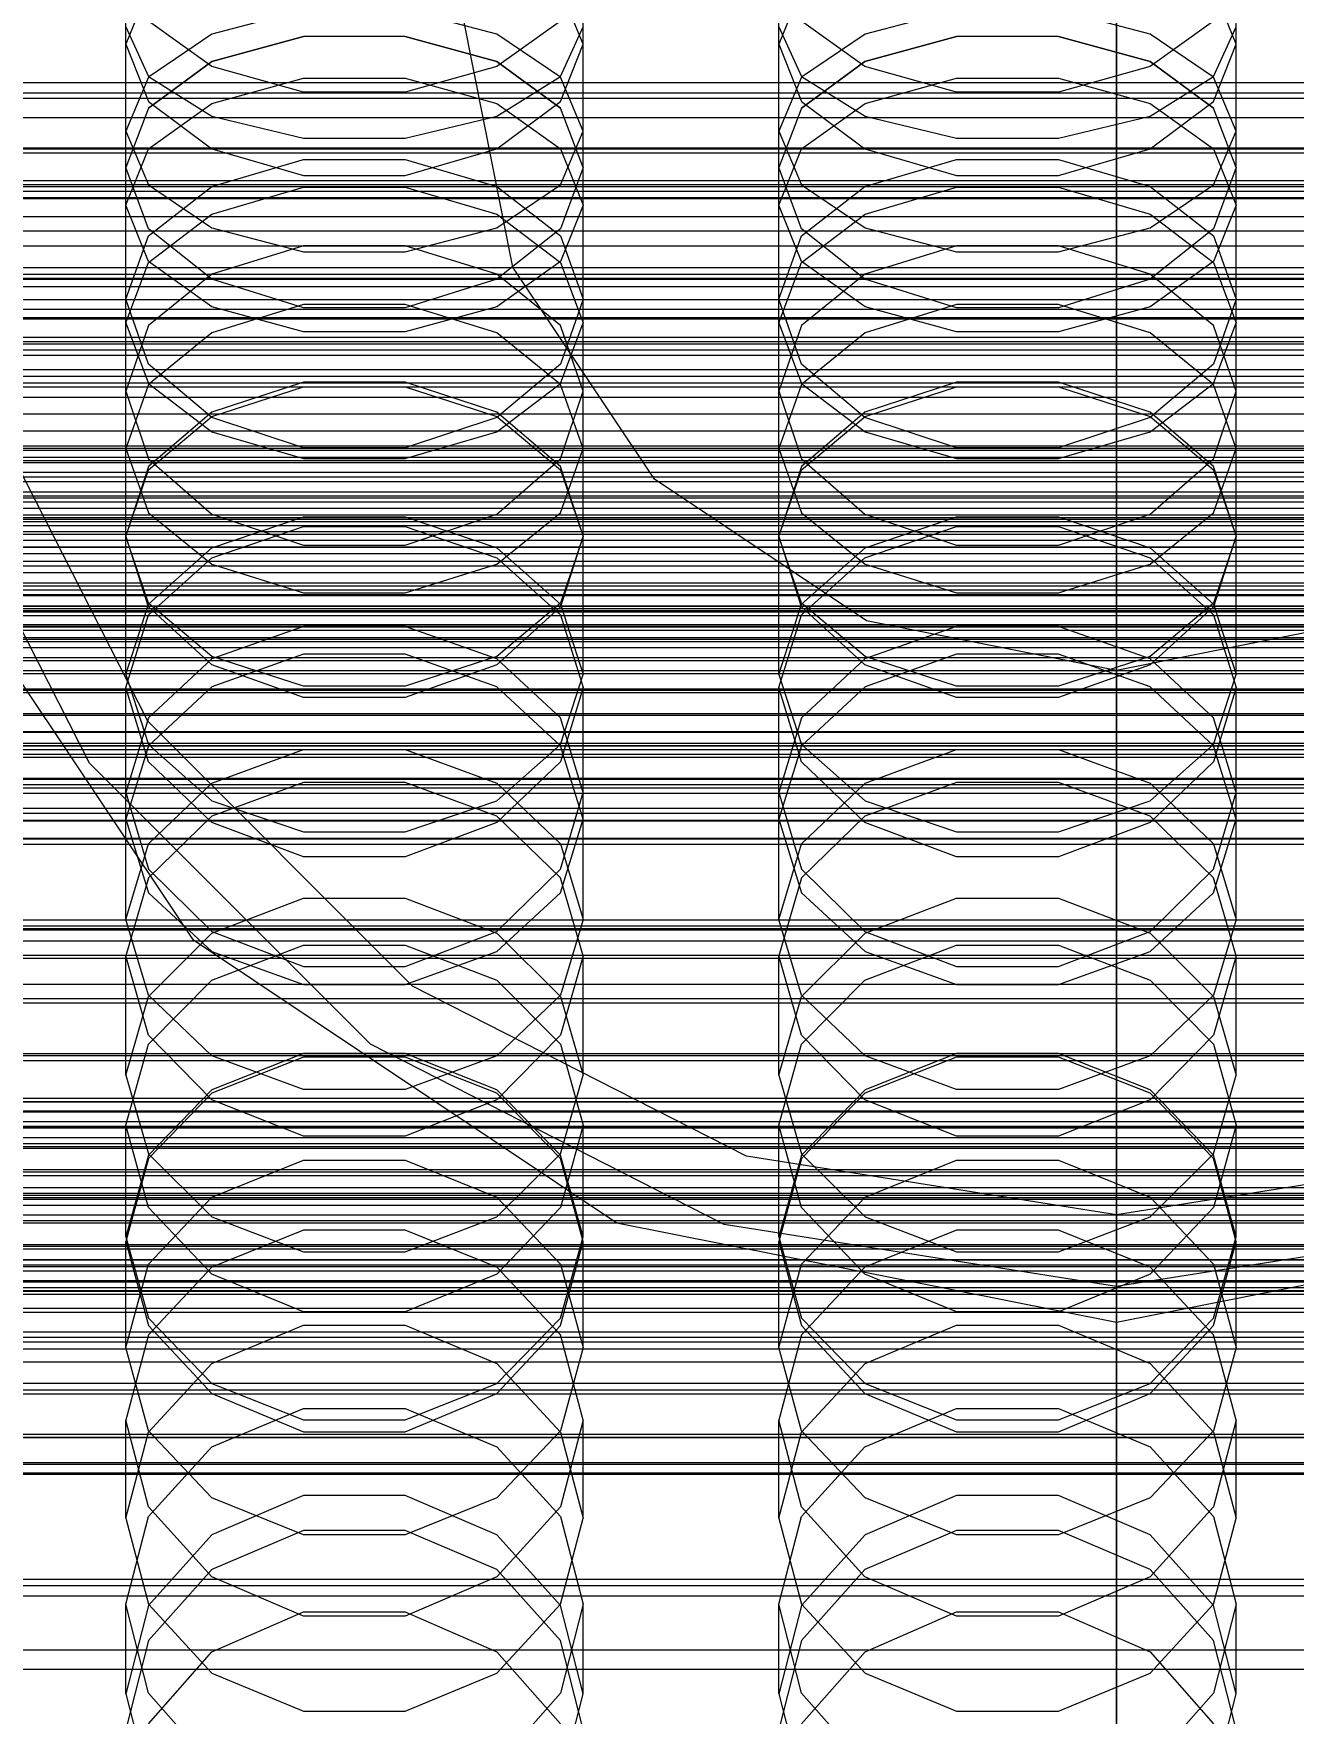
# Model space of a CAD drawing. Header units: millimetres. Extents: x -2500 to 58855, y -53268 to 6837.
# Drawn here: x -99.5 to 16.3, y -34105.8 to -33951.5 of the extents above; entities that cross this region are included whole.
import ezdxf

# ---------------------------------------------------------------- set-up
doc = ezdxf.new("R2010")
doc.units = ezdxf.units.MM
for name, color, linetype, lineweight in [('COTAS_O', 1, 'Continuous', 0), ('frontal_briquetadora', 7, 'Continuous', 0), ('frontal_C01', 7, 'Continuous', 0), ('frontal_C02', 7, 'Continuous', 0), ('frontal_C03', 7, 'Continuous', 0), ('frontal_mezcladora', 7, 'Continuous', 0), ('frontal_secador', 7, 'Continuous', 0)]:
    doc.layers.add(name, color=color, linetype=linetype, lineweight=lineweight)
doc.dimstyles.new('R19_100', dxfattribs={"dimtxt": 250, "dimasz": 150, "dimexe": 150, "dimexo": 80, "dimgap": 100, "dimtad": 1, "dimtih": 1, "dimtoh": 1, "dimdsep": 46, "dimcen": 0.09, "dimadec": 0, "dimazin": 0, "dimtfac": 1, "dimtdec": 4, "dimtofl": 0, "dimtmove": 0, "dimatfit": 3, "dimfxl": 1, "dimtolj": 1, "dimtzin": 0, "dimarcsym": 0})

# ---------------------------------------------------------------- blocks, each defined once
blk = doc.blocks.new('*D39')
at = {"layer": 'COTAS_O', "color": 0, "lineweight": -2, "transparency": 16777216}
for p, q in [((-1725, -34320), (-1725, -33550)), ((1725, -34320), (1725, -33550)), ((-1575, -33700), (1575, -33700))]:
    blk.add_line(p, q, dxfattribs=at)
at = {"layer": 'COTAS_O', "color": 0, "transparency": 16777216}
for points in [[(-1575, -33675), (-1575, -33725), (-1725, -33700)], [(1575, -33675), (1575, -33725), (1725, -33700)]]:
    blk.add_solid(points, dxfattribs=at)
at = {"layer": 'Defpoints', "color": 0, "transparency": 16777216}
for p in [(1725, -33700), (-1725, -34400), (1725, -34400)]:
    blk.add_point(p, dxfattribs=at)
blk = doc.blocks.new('*D42')
at = {"layer": 'COTAS_O', "color": 0, "lineweight": -2, "transparency": 16777216}
for p, q in [((-570, -33700), (200, -33700)), ((50, -34750), (50, -33850)), ((-570, -34900), (200, -34900))]:
    blk.add_line(p, q, dxfattribs=at)
at = {"layer": 'COTAS_O', "color": 0, "transparency": 16777216}
for points in [[(25, -33850), (75, -33850), (50, -33700)], [(25, -34750), (75, -34750), (50, -34900)]]:
    blk.add_solid(points, dxfattribs=at)
at = {"layer": 'Defpoints', "color": 0, "transparency": 16777216}
for p in [(-650, -33700), (50, -33700), (-650, -34900)]:
    blk.add_point(p, dxfattribs=at)
blk = doc.blocks.new('*D43')
at = {"layer": 'COTAS_O', "color": 0, "lineweight": -2, "transparency": 16777216}
for p, q in [((-650, -34820), (-650, -34050)), ((650, -34820), (650, -34050)), ((-500, -34200), (500, -34200))]:
    blk.add_line(p, q, dxfattribs=at)
at = {"layer": 'COTAS_O', "color": 0, "transparency": 16777216}
for points in [[(-500, -34175), (-500, -34225), (-650, -34200)], [(500, -34175), (500, -34225), (650, -34200)]]:
    blk.add_solid(points, dxfattribs=at)
at = {"layer": 'Defpoints', "color": 0, "transparency": 16777216}
for p in [(650, -34200), (-650, -34900), (650, -34900)]:
    blk.add_point(p, dxfattribs=at)

msp = doc.modelspace()

# ---------------------------------------------------------------- linework, layer by layer
at = {"layer": 'frontal_briquetadora'}
for p, q in [((-91, -33960.462), (-91, -33945.334)), ((-49, -33960.462), (-49, -33945.334)), ((-31, -33960.462), (-31, -33945.334)), ((11, -33960.462), (11, -33945.334)), ((-88.92, -33947.366), (-91, -33952.465)), ((-49, -33952.465), (-51.08, -33947.366)), ((-28.92, -33947.366), (-31, -33952.465)), ((11, -33952.465), (8.92, -33947.366)), ((-83.094, -33954.52), (-88.92, -33950.361)), ((-74.673, -33949.368), (-83.093, -33951.565)), ((-56.907, -33951.565), (-65.327, -33949.368)), ((-51.08, -33950.361), (-56.906, -33954.52)), ((-23.094, -33954.52), (-28.92, -33950.361)), ((-14.673, -33949.368), (-23.093, -33951.565)), ((3.093, -33951.565), (-5.327, -33949.368)), ((8.92, -33950.361), (3.094, -33954.52)), ((-91, -33950.89), (-88.92, -33955.446)), ((-83.093, -33951.565), (-88.92, -33955.525)), ((-74.674, -33951.768), (-83.094, -33954.085)), ((-83.094, -33954.085), (-74.674, -33951.768)), ((-65.326, -33951.768), (-74.674, -33951.768)), ((-56.906, -33954.085), (-65.326, -33951.768)), ((-65.326, -33951.768), (-56.906, -33954.085)), ((-51.08, -33955.525), (-56.907, -33951.565)), ((-51.08, -33955.446), (-49, -33950.89)), ((-31, -33950.89), (-28.92, -33955.446)), ((-23.093, -33951.565), (-28.92, -33955.525)), ((-14.674, -33951.768), (-23.094, -33954.085)), ((-23.094, -33954.085), (-14.674, -33951.768)), ((-5.326, -33951.768), (-14.674, -33951.768)), ((3.094, -33954.085), (-5.326, -33951.768)), ((-5.326, -33951.768), (3.094, -33954.085)), ((8.92, -33955.525), (3.093, -33951.565)), ((8.92, -33955.446), (11, -33950.89)), ((-91, -33967.266), (-91, -33952.465)), ((-91, -33952.465), (-88.92, -33957.738)), ((-51.08, -33957.738), (-49, -33952.465)), ((-49, -33967.266), (-49, -33952.465)), ((-31, -33967.266), (-31, -33952.465)), ((-31, -33952.465), (-28.92, -33957.738)), ((8.92, -33957.738), (11, -33952.465)), ((11, -33967.266), (11, -33952.465)), ((-83.094, -33954.085), (-88.92, -33958.344)), ((-88.92, -33958.344), (-83.094, -33954.085)), ((-74.674, -33956.878), (-83.094, -33954.52)), ((-56.906, -33954.52), (-65.326, -33956.878)), ((-51.08, -33958.344), (-56.906, -33954.085)), ((-56.906, -33954.085), (-51.08, -33958.344)), ((-23.094, -33954.085), (-28.92, -33958.344)), ((-28.92, -33958.344), (-23.094, -33954.085)), ((-14.674, -33956.878), (-23.094, -33954.52)), ((3.094, -33954.52), (-5.326, -33956.878)), ((8.92, -33958.344), (3.094, -33954.085)), ((3.094, -33954.085), (8.92, -33958.344)), ((-88.92, -33955.525), (-91, -33960.462)), ((-88.92, -33955.446), (-83.093, -33959.099)), ((-83.093, -33957.922), (-74.673, -33955.615)), ((-65.326, -33956.878), (-74.674, -33956.878)), ((-74.673, -33955.615), (-65.327, -33955.615)), ((-65.327, -33955.615), (-56.907, -33957.922)), ((-56.907, -33959.099), (-51.08, -33955.446)), ((-49, -33960.462), (-51.08, -33955.525)), ((-28.92, -33955.525), (-31, -33960.462)), ((-28.92, -33955.446), (-23.093, -33959.099)), ((-23.093, -33957.922), (-14.673, -33955.615)), ((-5.326, -33956.878), (-14.674, -33956.878)), ((-14.673, -33955.615), (-5.327, -33955.615)), ((-5.327, -33955.615), (3.093, -33957.922)), ((3.093, -33959.099), (8.92, -33955.446)), ((11, -33960.462), (8.92, -33955.525)), ((-88.92, -33958.344), (-91, -33963.807)), ((-88.92, -33957.738), (-83.094, -33962.092)), ((-88.92, -33962.081), (-83.093, -33957.922)), ((-56.907, -33957.922), (-51.08, -33962.081)), ((-56.906, -33962.092), (-51.08, -33957.738)), ((-49, -33963.807), (-51.08, -33958.344)), ((-28.92, -33958.344), (-31, -33963.807)), ((-28.92, -33957.738), (-23.094, -33962.092)), ((-28.92, -33962.081), (-23.093, -33957.922)), ((3.093, -33957.922), (8.92, -33962.081)), ((3.094, -33962.092), (8.92, -33957.738)), ((11, -33963.807), (8.92, -33958.344)), ((-83.093, -33959.099), (-74.673, -33961.127)), ((-65.327, -33961.127), (-56.907, -33959.099)), ((-23.093, -33959.099), (-14.673, -33961.127)), ((-5.327, -33961.127), (3.093, -33959.099)), ((-91, -33960.462), (-88.92, -33965.4)), ((-74.673, -33961.127), (-65.327, -33961.127)), ((-51.08, -33965.4), (-49, -33960.462)), ((-31, -33960.462), (-28.92, -33965.4)), ((-14.673, -33961.127), (-5.327, -33961.127)), ((8.92, -33965.4), (11, -33960.462)), ((-91, -33967.266), (-88.92, -33962.081)), ((-83.094, -33962.092), (-74.674, -33964.556)), ((-83.094, -33965.539), (-74.674, -33963.061)), ((-74.674, -33963.061), (-65.326, -33963.061)), ((-65.326, -33964.556), (-56.906, -33962.092)), ((-65.326, -33963.061), (-56.906, -33965.539)), ((-51.08, -33962.081), (-49, -33967.266)), ((-31, -33967.266), (-28.92, -33962.081)), ((-23.094, -33962.092), (-14.674, -33964.556)), ((-23.094, -33965.539), (-14.674, -33963.061)), ((-14.674, -33963.061), (-5.326, -33963.061)), ((-5.326, -33964.556), (3.094, -33962.092)), ((-5.326, -33963.061), (3.094, -33965.539)), ((8.92, -33962.081), (11, -33967.266)), ((-88.92, -33969.438), (-91, -33963.807)), ((-91, -33978.088), (-91, -33963.807)), ((-74.674, -33964.556), (-65.326, -33964.556)), ((-49, -33963.807), (-51.08, -33969.438)), ((-49, -33978.088), (-49, -33963.807)), ((-28.92, -33969.438), (-31, -33963.807)), ((-31, -33978.088), (-31, -33963.807)), ((-14.674, -33964.556), (-5.326, -33964.556)), ((11, -33963.807), (8.92, -33969.438)), ((11, -33978.088), (11, -33963.807)), ((-88.92, -33965.4), (-83.093, -33969.359)), ((-88.92, -33970.084), (-83.094, -33965.539)), ((-83.093, -33968.093), (-74.673, -33965.624)), ((-74.673, -33965.624), (-65.327, -33965.624)), ((-65.327, -33965.624), (-56.907, -33968.093)), ((-56.907, -33969.359), (-51.08, -33965.4)), ((-56.906, -33965.539), (-51.08, -33970.084)), ((-28.92, -33965.4), (-23.093, -33969.359)), ((-28.92, -33970.084), (-23.094, -33965.539)), ((-23.093, -33968.093), (-14.673, -33965.624)), ((-14.673, -33965.624), (-5.327, -33965.624)), ((-5.327, -33965.624), (3.093, -33968.093)), ((3.093, -33969.359), (8.92, -33965.4)), ((3.094, -33965.539), (8.92, -33970.084)), ((-88.92, -33972.452), (-91, -33967.266)), ((-49, -33967.266), (-51.08, -33972.452)), ((-28.92, -33972.452), (-31, -33967.266)), ((11, -33967.266), (8.92, -33972.452)), ((-88.92, -33972.541), (-83.093, -33968.093)), ((-56.907, -33968.093), (-51.08, -33972.541)), ((-28.92, -33972.541), (-23.093, -33968.093)), ((3.093, -33968.093), (8.92, -33972.541)), ((-91, -33975.899), (-88.92, -33970.084)), ((-83.094, -33974.075), (-88.92, -33969.438)), ((-83.093, -33969.359), (-74.673, -33971.557)), ((-65.327, -33971.557), (-56.907, -33969.359)), ((-51.08, -33969.438), (-56.906, -33974.075)), ((-51.08, -33970.084), (-49, -33975.899)), ((-31, -33975.899), (-28.92, -33970.084)), ((-23.094, -33974.075), (-28.92, -33969.438)), ((-23.093, -33969.359), (-14.673, -33971.557)), ((-5.327, -33971.557), (3.093, -33969.359)), ((8.92, -33969.438), (3.094, -33974.075)), ((8.92, -33970.084), (11, -33975.899)), ((-74.674, -33971.009), (-83.094, -33973.591)), ((-65.326, -33971.009), (-74.674, -33971.009)), ((-74.673, -33971.557), (-65.327, -33971.557)), ((-56.906, -33973.591), (-65.326, -33971.009)), ((-14.674, -33971.009), (-23.094, -33973.591)), ((-5.326, -33971.009), (-14.674, -33971.009)), ((-14.673, -33971.557), (-5.327, -33971.557)), ((3.094, -33973.591), (-5.326, -33971.009)), ((-91, -33978.088), (-88.92, -33972.541)), ((-83.093, -33976.61), (-88.92, -33972.452)), ((-83.094, -33973.591), (-88.92, -33978.321)), ((-51.08, -33972.452), (-56.907, -33976.61)), ((-51.08, -33978.321), (-56.906, -33973.591)), ((-51.08, -33972.541), (-49, -33978.088)), ((-31, -33978.088), (-28.92, -33972.541)), ((-23.093, -33976.61), (-28.92, -33972.452)), ((-23.094, -33973.591), (-28.92, -33978.321)), ((8.92, -33972.452), (3.093, -33976.61)), ((8.92, -33978.321), (3.094, -33973.591)), ((8.92, -33972.541), (11, -33978.088)), ((-74.674, -33976.695), (-83.094, -33974.075)), ((-56.906, -33974.075), (-65.326, -33976.695)), ((-14.674, -33976.695), (-23.094, -33974.075)), ((3.094, -33974.075), (-5.326, -33976.695)), ((-88.92, -33981.875), (-91, -33975.899)), ((-91, -33989.624), (-91, -33975.899)), ((-74.673, -33976.379), (-83.093, -33979.002)), ((-74.673, -33978.918), (-83.093, -33976.61)), ((-65.326, -33976.695), (-74.674, -33976.695)), ((-65.327, -33976.379), (-74.673, -33976.379)), ((-56.907, -33979.002), (-65.327, -33976.379)), ((-56.907, -33976.61), (-65.327, -33978.918)), ((-49, -33975.899), (-51.08, -33981.875)), ((-49, -33989.624), (-49, -33975.899)), ((-28.92, -33981.875), (-31, -33975.899)), ((-31, -33989.624), (-31, -33975.899)), ((-14.673, -33976.379), (-23.093, -33979.002)), ((-14.673, -33978.918), (-23.093, -33976.61)), ((-5.326, -33976.695), (-14.674, -33976.695)), ((-5.327, -33976.379), (-14.673, -33976.379)), ((3.093, -33979.002), (-5.327, -33976.379)), ((3.093, -33976.61), (-5.327, -33978.918)), ((11, -33975.899), (8.92, -33981.875)), ((11, -33989.624), (11, -33975.899)), ((-91, -33978.088), (-88.92, -33983.634)), ((-88.92, -33978.321), (-91, -33984.362)), ((-51.08, -33983.634), (-49, -33978.088)), ((-49, -33984.362), (-51.08, -33978.321)), ((-31, -33978.088), (-28.92, -33983.634)), ((-28.92, -33978.321), (-31, -33984.362)), ((8.92, -33983.634), (11, -33978.088)), ((11, -33984.362), (8.92, -33978.321)), ((-83.093, -33979.002), (-88.92, -33983.729)), ((-65.327, -33978.918), (-74.673, -33978.918)), ((-51.08, -33983.729), (-56.907, -33979.002)), ((-23.093, -33979.002), (-28.92, -33983.729)), ((-5.327, -33978.918), (-14.673, -33978.918)), ((8.92, -33983.729), (3.093, -33979.002)), ((-83.094, -33986.783), (-88.92, -33981.875)), ((-51.08, -33981.875), (-56.906, -33986.783)), ((-23.094, -33986.783), (-28.92, -33981.875)), ((8.92, -33981.875), (3.094, -33986.783)), ((-88.92, -33983.729), (-91, -33989.624)), ((-91, -33997.699), (-91, -33984.362)), ((-91, -33984.362), (-88.92, -33990.56)), ((-88.92, -33983.634), (-83.093, -33988.082)), ((-74.674, -33983.539), (-83.094, -33986.271)), ((-83.093, -33986.673), (-74.673, -33983.95)), ((-65.326, -33983.539), (-74.674, -33983.539)), ((-74.673, -33983.95), (-65.327, -33983.95)), ((-65.327, -33983.95), (-56.907, -33986.673)), ((-56.906, -33986.271), (-65.326, -33983.539)), ((-56.907, -33988.082), (-51.08, -33983.634)), ((-49, -33989.624), (-51.08, -33983.729)), ((-51.08, -33990.56), (-49, -33984.362)), ((-49, -33997.699), (-49, -33984.362)), ((-28.92, -33983.729), (-31, -33989.624)), ((-31, -33997.699), (-31, -33984.362)), ((-31, -33984.362), (-28.92, -33990.56)), ((-28.92, -33983.634), (-23.093, -33988.082)), ((-14.674, -33983.539), (-23.094, -33986.271)), ((-23.093, -33986.673), (-14.673, -33983.95)), ((-5.326, -33983.539), (-14.674, -33983.539)), ((-14.673, -33983.95), (-5.327, -33983.95)), ((-5.327, -33983.95), (3.093, -33986.673)), ((3.094, -33986.271), (-5.326, -33983.539)), ((3.093, -33988.082), (8.92, -33983.634)), ((11, -33989.624), (8.92, -33983.729)), ((8.92, -33990.56), (11, -33984.362)), ((11, -33997.699), (11, -33984.362)), ((-83.094, -33986.271), (-88.92, -33991.269)), ((-51.08, -33991.269), (-56.906, -33986.271)), ((-23.094, -33986.271), (-28.92, -33991.269)), ((8.92, -33991.269), (3.094, -33986.271)), ((-88.92, -33991.58), (-83.093, -33986.673)), ((-74.674, -33989.552), (-83.094, -33986.783)), ((-56.906, -33986.783), (-65.326, -33989.552)), ((-56.907, -33986.673), (-51.08, -33991.58)), ((-28.92, -33991.58), (-23.093, -33986.673)), ((-14.674, -33989.552), (-23.094, -33986.783)), ((3.094, -33986.783), (-5.326, -33989.552)), ((3.093, -33986.673), (8.92, -33991.58)), ((-83.093, -33988.082), (-74.673, -33990.551)), ((-65.327, -33990.551), (-56.907, -33988.082)), ((-23.093, -33988.082), (-14.673, -33990.551)), ((-5.327, -33990.551), (3.093, -33988.082)), ((-91, -33989.624), (-88.92, -33995.519)), ((-88.92, -33990.56), (-83.094, -33995.642)), ((-65.326, -33989.552), (-74.674, -33989.552)), ((-74.673, -33990.551), (-65.327, -33990.551)), ((-56.906, -33995.642), (-51.08, -33990.56)), ((-51.08, -33995.519), (-49, -33989.624)), ((-31, -33989.624), (-28.92, -33995.519)), ((-28.92, -33990.56), (-23.094, -33995.642)), ((-5.326, -33989.552), (-14.674, -33989.552)), ((-14.673, -33990.551), (-5.327, -33990.551)), ((3.094, -33995.642), (8.92, -33990.56)), ((8.92, -33995.519), (11, -33989.624)), ((-88.92, -33991.269), (-91, -33997.637)), ((-91, -33997.699), (-88.92, -33991.58)), ((-49, -33997.637), (-51.08, -33991.269)), ((-51.08, -33991.58), (-49, -33997.699)), ((-28.92, -33991.269), (-31, -33997.637)), ((-31, -33997.699), (-28.92, -33991.58)), ((11, -33997.637), (8.92, -33991.269)), ((8.92, -33991.58), (11, -33997.699)), ((-88.92, -33995.519), (-83.093, -34000.246)), ((-56.907, -34000.246), (-51.08, -33995.519)), ((-28.92, -33995.519), (-23.093, -34000.246)), ((3.093, -34000.246), (8.92, -33995.519)), ((-83.094, -33995.642), (-74.674, -33998.507)), ((-83.094, -33999.647), (-74.674, -33996.77)), ((-83.093, -33998.756), (-74.673, -33995.888)), ((-74.674, -33996.77), (-65.326, -33996.77)), ((-74.673, -33995.888), (-65.327, -33995.888)), ((-65.327, -33995.888), (-56.907, -33998.756)), ((-65.326, -33998.507), (-56.906, -33995.642)), ((-65.326, -33996.77), (-56.906, -33999.647)), ((-23.094, -33995.642), (-14.674, -33998.507)), ((-23.094, -33999.647), (-14.674, -33996.77)), ((-23.093, -33998.756), (-14.673, -33995.888)), ((-14.674, -33996.77), (-5.326, -33996.77)), ((-14.673, -33995.888), (-5.327, -33995.888)), ((-5.327, -33995.888), (3.093, -33998.756)), ((-5.326, -33998.507), (3.094, -33995.642)), ((-5.326, -33996.77), (3.094, -33999.647)), ((-88.92, -34004.156), (-91, -33997.637)), ((-91, -34010.365), (-91, -33997.637)), ((-88.92, -34003.818), (-91, -33997.699)), ((-74.674, -33998.507), (-65.326, -33998.507)), ((-49, -33997.637), (-51.08, -34004.156)), ((-49, -33997.699), (-51.08, -34003.818)), ((-49, -34010.365), (-49, -33997.637)), ((-28.92, -34004.156), (-31, -33997.637)), ((-31, -34010.365), (-31, -33997.637)), ((-28.92, -34003.818), (-31, -33997.699)), ((-14.674, -33998.507), (-5.326, -33998.507)), ((11, -33997.637), (8.92, -34004.156)), ((11, -33997.699), (8.92, -34003.818)), ((11, -34010.365), (11, -33997.637)), ((-88.92, -34003.922), (-83.093, -33998.756)), ((-88.92, -34004.9), (-83.094, -33999.647)), ((-56.907, -33998.756), (-51.08, -34003.922)), ((-56.906, -33999.647), (-51.08, -34004.9)), ((-28.92, -34003.922), (-23.093, -33998.756)), ((-28.92, -34004.9), (-23.094, -33999.647)), ((3.093, -33998.756), (8.92, -34003.922)), ((3.094, -33999.647), (8.92, -34004.9)), ((-83.093, -34000.246), (-74.673, -34002.87)), ((-65.327, -34002.87), (-56.907, -34000.246)), ((-23.093, -34000.246), (-14.673, -34002.87)), ((-5.327, -34002.87), (3.093, -34000.246)), ((-74.673, -34002.87), (-65.327, -34002.87)), ((-14.673, -34002.87), (-5.327, -34002.87)), ((-91, -34010.365), (-88.92, -34003.922)), ((-83.093, -34008.725), (-88.92, -34003.818)), ((-83.094, -34009.49), (-88.92, -34004.156)), ((-51.08, -34003.818), (-56.907, -34008.725)), ((-51.08, -34004.156), (-56.906, -34009.49)), ((-51.08, -34003.922), (-49, -34010.365)), ((-31, -34010.365), (-28.92, -34003.922)), ((-23.093, -34008.725), (-28.92, -34003.818)), ((-23.094, -34009.49), (-28.92, -34004.156)), ((8.92, -34003.818), (3.093, -34008.725)), ((8.92, -34004.156), (3.094, -34009.49)), ((8.92, -34003.922), (11, -34010.365)), ((-91, -34011.581), (-88.92, -34004.9)), ((-74.674, -34005.966), (-83.094, -34008.934)), ((-65.326, -34005.966), (-74.674, -34005.966)), ((-56.906, -34008.934), (-65.326, -34005.966)), ((-51.08, -34004.9), (-49, -34011.581)), ((-31, -34011.581), (-28.92, -34004.9)), ((-14.674, -34005.966), (-23.094, -34008.934)), ((-5.326, -34005.966), (-14.674, -34005.966)), ((3.094, -34008.934), (-5.326, -34005.966)), ((8.92, -34004.9), (11, -34011.581)), ((-83.094, -34008.934), (-88.92, -34014.352)), ((-74.673, -34008.499), (-83.093, -34011.504)), ((-74.673, -34011.448), (-83.093, -34008.725)), ((-65.327, -34008.499), (-74.673, -34008.499)), ((-56.907, -34011.504), (-65.327, -34008.499)), ((-56.907, -34008.725), (-65.327, -34011.448)), ((-51.08, -34014.351), (-56.906, -34008.934)), ((-23.094, -34008.934), (-28.92, -34014.352)), ((-14.673, -34008.499), (-23.093, -34011.504)), ((-14.673, -34011.448), (-23.093, -34008.725)), ((-5.327, -34008.499), (-14.673, -34008.499)), ((3.093, -34011.504), (-5.327, -34008.499)), ((3.093, -34008.725), (-5.327, -34011.448)), ((8.92, -34014.351), (3.094, -34008.934)), ((-91, -34010.365), (-88.92, -34016.808)), ((-74.674, -34012.492), (-83.094, -34009.49)), ((-56.906, -34009.49), (-65.326, -34012.492)), ((-51.08, -34016.808), (-49, -34010.365)), ((-31, -34010.365), (-28.92, -34016.808)), ((-14.674, -34012.492), (-23.094, -34009.49)), ((3.094, -34009.49), (-5.326, -34012.492)), ((8.92, -34016.808), (11, -34010.365)), ((-88.92, -34018.404), (-91, -34011.581)), ((-91, -34023.669), (-91, -34011.581)), ((-83.093, -34011.504), (-88.92, -34016.918)), ((-65.326, -34012.492), (-74.674, -34012.492)), ((-65.327, -34011.448), (-74.673, -34011.448)), ((-51.08, -34016.918), (-56.907, -34011.504)), ((-49, -34011.581), (-51.08, -34018.404)), ((-49, -34023.669), (-49, -34011.581)), ((-28.92, -34018.404), (-31, -34011.581)), ((-31, -34023.669), (-31, -34011.581)), ((-23.093, -34011.504), (-28.92, -34016.918)), ((-5.326, -34012.492), (-14.674, -34012.492)), ((-5.327, -34011.448), (-14.673, -34011.448)), ((8.92, -34016.918), (3.093, -34011.504)), ((11, -34011.581), (8.92, -34018.404)), ((11, -34023.669), (11, -34011.581)), ((-88.92, -34014.352), (-91, -34021.231)), ((-49, -34021.231), (-51.08, -34014.351)), ((-28.92, -34014.352), (-31, -34021.231)), ((11, -34021.231), (8.92, -34014.351)), ((-88.92, -34016.918), (-91, -34023.669)), ((-88.92, -34016.808), (-83.093, -34021.975)), ((-56.907, -34021.975), (-51.08, -34016.808)), ((-49, -34023.669), (-51.08, -34016.918)), ((-28.92, -34016.918), (-31, -34023.669)), ((-28.92, -34016.808), (-23.093, -34021.975)), ((3.093, -34021.975), (8.92, -34016.808)), ((11, -34023.669), (8.92, -34016.918)), ((-83.094, -34023.977), (-88.92, -34018.404)), ((-83.093, -34020.357), (-74.673, -34017.265)), ((-74.673, -34017.265), (-65.327, -34017.265)), ((-65.327, -34017.265), (-56.907, -34020.357)), ((-51.08, -34018.404), (-56.906, -34023.977)), ((-23.094, -34023.977), (-28.92, -34018.404)), ((-23.093, -34020.357), (-14.673, -34017.265)), ((-14.673, -34017.265), (-5.327, -34017.265)), ((-5.327, -34017.265), (3.093, -34020.357)), ((8.92, -34018.404), (3.094, -34023.977)), ((-91, -34032.877), (-91, -34021.231)), ((-91, -34021.231), (-88.92, -34028.248)), ((-88.92, -34025.929), (-83.093, -34020.357)), ((-74.674, -34020.296), (-83.094, -34023.397)), ((-65.326, -34020.296), (-74.674, -34020.296)), ((-56.906, -34023.397), (-65.326, -34020.296)), ((-56.907, -34020.357), (-51.08, -34025.929)), ((-51.08, -34028.248), (-49, -34021.231)), ((-49, -34032.877), (-49, -34021.231)), ((-31, -34032.877), (-31, -34021.231)), ((-31, -34021.231), (-28.92, -34028.248)), ((-28.92, -34025.929), (-23.093, -34020.357)), ((-14.674, -34020.296), (-23.094, -34023.397)), ((-5.326, -34020.296), (-14.674, -34020.296)), ((3.094, -34023.397), (-5.326, -34020.296)), ((3.093, -34020.357), (8.92, -34025.929)), ((8.92, -34028.248), (11, -34021.231)), ((11, -34032.877), (11, -34021.231)), ((-83.093, -34021.975), (-74.673, -34024.842)), ((-65.327, -34024.842), (-56.907, -34021.975)), ((-23.093, -34021.975), (-14.673, -34024.842)), ((-5.327, -34024.842), (3.093, -34021.975)), ((-91, -34023.669), (-88.92, -34030.42)), ((-83.094, -34023.397), (-88.92, -34029.048)), ((-74.674, -34027.11), (-83.094, -34023.977)), ((-74.673, -34024.842), (-65.327, -34024.842)), ((-56.906, -34023.977), (-65.326, -34027.11)), ((-51.08, -34029.048), (-56.906, -34023.397)), ((-51.08, -34030.42), (-49, -34023.669)), ((-31, -34023.669), (-28.92, -34030.42)), ((-23.094, -34023.397), (-28.92, -34029.048)), ((-14.674, -34027.11), (-23.094, -34023.977)), ((-14.673, -34024.842), (-5.327, -34024.842)), ((3.094, -34023.977), (-5.326, -34027.11)), ((8.92, -34029.048), (3.094, -34023.397)), ((8.92, -34030.42), (11, -34023.669)), ((-91, -34032.877), (-88.92, -34025.929)), ((-51.08, -34025.929), (-49, -34032.877)), ((-31, -34032.877), (-28.92, -34025.929)), ((8.92, -34025.929), (11, -34032.877)), ((-65.326, -34027.11), (-74.674, -34027.11)), ((-5.326, -34027.11), (-14.674, -34027.11)), ((-88.92, -34029.048), (-91, -34036.213)), ((-88.92, -34028.248), (-83.094, -34033.973)), ((-56.906, -34033.973), (-51.08, -34028.248)), ((-49, -34036.213), (-51.08, -34029.048)), ((-28.92, -34029.048), (-31, -34036.213)), ((-28.92, -34028.248), (-23.094, -34033.973)), ((3.094, -34033.973), (8.92, -34028.248)), ((11, -34036.213), (8.92, -34029.048)), ((-88.92, -34030.42), (-83.093, -34035.834)), ((-83.093, -34034.145), (-74.673, -34030.928)), ((-74.673, -34030.928), (-65.327, -34030.928)), ((-65.327, -34030.928), (-56.907, -34034.145)), ((-56.907, -34035.834), (-51.08, -34030.42)), ((-28.92, -34030.42), (-23.093, -34035.834)), ((-23.093, -34034.145), (-14.673, -34030.928)), ((-14.673, -34030.928), (-5.327, -34030.928)), ((-5.327, -34030.928), (3.093, -34034.145)), ((3.093, -34035.834), (8.92, -34030.42)), ((-88.92, -34039.824), (-91, -34032.877)), ((-83.094, -34033.973), (-74.674, -34037.189)), ((-65.326, -34037.189), (-56.906, -34033.973)), ((-49, -34032.877), (-51.08, -34039.824)), ((-28.92, -34039.824), (-31, -34032.877)), ((-23.094, -34033.973), (-14.674, -34037.189)), ((-5.326, -34037.189), (3.094, -34033.973)), ((11, -34032.877), (8.92, -34039.824)), ((-88.92, -34039.942), (-83.093, -34034.145)), ((-83.094, -34038.466), (-74.674, -34035.24)), ((-74.674, -34035.24), (-65.326, -34035.24)), ((-65.326, -34035.24), (-56.906, -34038.466)), ((-56.907, -34034.145), (-51.08, -34039.942)), ((-28.92, -34039.942), (-23.093, -34034.145)), ((-23.094, -34038.466), (-14.674, -34035.24)), ((-14.674, -34035.24), (-5.326, -34035.24)), ((-5.326, -34035.24), (3.094, -34038.466)), ((3.093, -34034.145), (8.92, -34039.942)), ((-88.92, -34043.507), (-91, -34036.213)), ((-91, -34047.171), (-91, -34036.213)), ((-83.093, -34035.834), (-74.673, -34038.839)), ((-65.327, -34038.839), (-56.907, -34035.834)), ((-49, -34036.213), (-51.08, -34043.507)), ((-49, -34047.171), (-49, -34036.213)), ((-28.92, -34043.507), (-31, -34036.213)), ((-31, -34047.171), (-31, -34036.213)), ((-23.093, -34035.834), (-14.673, -34038.839)), ((-5.327, -34038.839), (3.093, -34035.834)), ((11, -34036.213), (8.92, -34043.507)), ((11, -34047.171), (11, -34036.213)), ((-88.92, -34044.338), (-83.094, -34038.466)), ((-74.674, -34037.189), (-65.326, -34037.189)), ((-56.906, -34038.466), (-51.08, -34044.338)), ((-28.92, -34044.338), (-23.094, -34038.466)), ((-14.674, -34037.189), (-5.326, -34037.189)), ((3.094, -34038.466), (8.92, -34044.338)), ((-91, -34047.171), (-88.92, -34039.942)), ((-83.093, -34045.396), (-88.92, -34039.824)), ((-74.673, -34038.839), (-65.327, -34038.839)), ((-51.08, -34039.824), (-56.907, -34045.396)), ((-51.08, -34039.942), (-49, -34047.171)), ((-31, -34047.171), (-28.92, -34039.942)), ((-23.093, -34045.396), (-28.92, -34039.824)), ((-14.673, -34038.839), (-5.327, -34038.839)), ((8.92, -34039.824), (3.093, -34045.396)), ((8.92, -34039.942), (11, -34047.171)), ((-91, -34051.77), (-88.92, -34044.338)), ((-83.094, -34049.448), (-88.92, -34043.507)), ((-51.08, -34043.507), (-56.906, -34049.448)), ((-51.08, -34044.338), (-49, -34051.77)), ((-31, -34051.77), (-28.92, -34044.338)), ((-23.094, -34049.448), (-28.92, -34043.507)), ((8.92, -34043.507), (3.094, -34049.448)), ((8.92, -34044.338), (11, -34051.77)), ((-74.674, -34045.526), (-83.094, -34048.83)), ((-74.673, -34045.18), (-83.093, -34048.514)), ((-74.673, -34048.488), (-83.093, -34045.396)), ((-65.326, -34045.526), (-74.674, -34045.526)), ((-65.327, -34045.18), (-74.673, -34045.18)), ((-56.907, -34048.514), (-65.327, -34045.18)), ((-56.907, -34045.396), (-65.327, -34048.488)), ((-56.906, -34048.83), (-65.326, -34045.526)), ((-14.674, -34045.526), (-23.094, -34048.83)), ((-14.673, -34045.18), (-23.093, -34048.514)), ((-14.673, -34048.488), (-23.093, -34045.396)), ((-5.326, -34045.526), (-14.674, -34045.526)), ((-5.327, -34045.18), (-14.673, -34045.18)), ((3.093, -34048.514), (-5.327, -34045.18)), ((3.093, -34045.396), (-5.327, -34048.488)), ((3.094, -34048.83), (-5.326, -34045.526)), ((-91, -34047.171), (-88.92, -34054.4)), ((-51.08, -34054.4), (-49, -34047.171)), ((-31, -34047.171), (-28.92, -34054.4)), ((8.92, -34054.4), (11, -34047.171)), ((-83.093, -34048.514), (-88.92, -34054.522)), ((-83.094, -34048.83), (-88.92, -34054.842)), ((-74.674, -34052.781), (-83.094, -34049.448)), ((-65.327, -34048.488), (-74.673, -34048.488)), ((-56.906, -34049.448), (-65.326, -34052.781)), ((-51.08, -34054.522), (-56.907, -34048.514)), ((-51.08, -34054.842), (-56.906, -34048.83)), ((-23.093, -34048.514), (-28.92, -34054.522)), ((-23.094, -34048.83), (-28.92, -34054.842)), ((-14.674, -34052.781), (-23.094, -34049.448)), ((-5.327, -34048.488), (-14.673, -34048.488)), ((3.094, -34049.448), (-5.326, -34052.781)), ((8.92, -34054.522), (3.093, -34048.514)), ((8.92, -34054.842), (3.094, -34048.83)), ((-160, -34051.97), (200, -34051.97)), ((-88.92, -34059.324), (-91, -34051.77)), ((-91, -34062.014), (-91, -34051.77)), ((-49, -34051.77), (-51.08, -34059.324)), ((-49, -34062.014), (-49, -34051.77)), ((-28.92, -34059.324), (-31, -34051.77)), ((-31, -34062.014), (-31, -34051.77)), ((11, -34051.77), (8.92, -34059.324)), ((11, -34062.014), (11, -34051.77)), ((-65.326, -34052.781), (-74.674, -34052.781)), ((-5.326, -34052.781), (-14.674, -34052.781)), ((-88.92, -34054.522), (-91, -34062.014)), ((-88.92, -34054.842), (-91, -34062.443)), ((-88.92, -34054.4), (-83.093, -34060.197)), ((-83.093, -34058.398), (-74.673, -34054.99)), ((-74.673, -34054.99), (-65.327, -34054.99)), ((-65.327, -34054.99), (-56.907, -34058.398)), ((-56.907, -34060.197), (-51.08, -34054.4)), ((-49, -34062.014), (-51.08, -34054.522)), ((-49, -34062.443), (-51.08, -34054.842)), ((-28.92, -34054.522), (-31, -34062.014)), ((-28.92, -34054.842), (-31, -34062.443)), ((-28.92, -34054.4), (-23.093, -34060.197)), ((-23.093, -34058.398), (-14.673, -34054.99)), ((-14.673, -34054.99), (-5.327, -34054.99)), ((-5.327, -34054.99), (3.093, -34058.398)), ((3.093, -34060.197), (8.92, -34054.4)), ((11, -34062.014), (8.92, -34054.522)), ((11, -34062.443), (8.92, -34054.842)), ((-160, -34056.386), (200, -34056.386)), ((-88.92, -34064.539), (-83.093, -34058.398)), ((-56.907, -34058.398), (-51.08, -34064.539)), ((-28.92, -34064.539), (-23.093, -34058.398)), ((3.093, -34058.398), (8.92, -34064.539)), ((-160, -34060.009), (200, -34060.009)), ((-83.094, -34065.466), (-88.92, -34059.324)), ((-83.093, -34060.197), (-74.673, -34063.414)), ((-65.327, -34063.414), (-56.907, -34060.197)), ((-51.08, -34059.324), (-56.906, -34065.466)), ((-23.094, -34065.466), (-28.92, -34059.324)), ((-23.093, -34060.197), (-14.673, -34063.414)), ((-5.327, -34063.414), (3.093, -34060.197)), ((8.92, -34059.324), (3.094, -34065.466)), ((-74.674, -34061.412), (-83.094, -34064.828)), ((-65.326, -34061.412), (-74.674, -34061.412)), ((-56.906, -34064.828), (-65.326, -34061.412)), ((-14.674, -34061.412), (-23.094, -34064.828)), ((-5.326, -34061.412), (-14.674, -34061.412)), ((3.094, -34064.828), (-5.326, -34061.412)), ((-91, -34062.014), (-88.92, -34069.506)), ((-91, -34072.197), (-91, -34062.443)), ((-91, -34062.443), (-88.92, -34070.159)), ((-74.673, -34063.414), (-65.327, -34063.414)), ((-51.08, -34069.506), (-49, -34062.014)), ((-51.08, -34070.159), (-49, -34062.443)), ((-49, -34072.197), (-49, -34062.443)), ((-31, -34062.014), (-28.92, -34069.506)), ((-31, -34072.197), (-31, -34062.443)), ((-31, -34062.443), (-28.92, -34070.159)), ((-14.673, -34063.414), (-5.327, -34063.414)), ((8.92, -34069.506), (11, -34062.014)), ((8.92, -34070.159), (11, -34062.443)), ((11, -34072.197), (11, -34062.443)), ((-160, -34064.151), (200, -34064.151)), ((-91, -34072.197), (-88.92, -34064.539)), ((-83.094, -34064.828), (-88.92, -34071.036)), ((-51.08, -34071.036), (-56.906, -34064.828)), ((-51.08, -34064.539), (-49, -34072.197)), ((-31, -34072.197), (-28.92, -34064.539)), ((-23.094, -34064.828), (-28.92, -34071.036)), ((8.92, -34071.036), (3.094, -34064.828)), ((8.92, -34064.539), (11, -34072.197)), ((-74.674, -34068.909), (-83.094, -34065.466)), ((-56.906, -34065.466), (-65.326, -34068.909)), ((-14.674, -34068.909), (-23.094, -34065.466)), ((3.094, -34065.466), (-5.326, -34068.909)), ((-160, -34068.567), (200, -34068.567)), ((-88.92, -34069.506), (-83.093, -34075.515)), ((-65.326, -34068.909), (-74.674, -34068.909)), ((-56.907, -34075.515), (-51.08, -34069.506)), ((-28.92, -34069.506), (-23.093, -34075.515)), ((-5.326, -34068.909), (-14.674, -34068.909)), ((3.093, -34075.515), (8.92, -34069.506)), ((-88.92, -34071.036), (-91, -34078.875)), ((-88.92, -34070.159), (-83.094, -34076.428)), ((-83.093, -34073.656), (-74.673, -34070.144)), ((-74.673, -34070.144), (-65.327, -34070.144)), ((-65.327, -34070.144), (-56.907, -34073.656)), ((-56.906, -34076.428), (-51.08, -34070.159)), ((-49, -34078.875), (-51.08, -34071.036)), ((-28.92, -34071.036), (-31, -34078.875)), ((-28.92, -34070.159), (-23.094, -34076.428)), ((-23.093, -34073.656), (-14.673, -34070.144)), ((-14.673, -34070.144), (-5.327, -34070.144)), ((-5.327, -34070.144), (3.093, -34073.656)), ((3.094, -34076.428), (8.92, -34070.159)), ((11, -34078.875), (8.92, -34071.036)), ((-88.92, -34079.855), (-91, -34072.197)), ((-49, -34072.197), (-51.08, -34079.855)), ((-28.92, -34079.855), (-31, -34072.197)), ((11, -34072.197), (8.92, -34079.855)), ((-88.92, -34079.984), (-83.093, -34073.656)), ((-56.907, -34073.656), (-51.08, -34079.984)), ((-28.92, -34079.984), (-23.093, -34073.656)), ((3.093, -34073.656), (8.92, -34079.984)), ((-83.093, -34075.515), (-74.673, -34078.849)), ((-65.327, -34078.849), (-56.907, -34075.515)), ((-23.093, -34075.515), (-14.673, -34078.849)), ((-5.327, -34078.849), (3.093, -34075.515)), ((-83.094, -34076.428), (-74.674, -34079.94)), ((-65.326, -34079.94), (-56.906, -34076.428)), ((-23.094, -34076.428), (-14.674, -34079.94)), ((-5.326, -34079.94), (3.094, -34076.428)), ((-83.094, -34081.332), (-74.674, -34077.812)), ((-74.674, -34077.812), (-65.326, -34077.812)), ((-65.326, -34077.812), (-56.906, -34081.332)), ((-23.094, -34081.332), (-14.674, -34077.812)), ((-14.674, -34077.812), (-5.326, -34077.812)), ((-5.326, -34077.812), (3.094, -34081.332)), ((-88.92, -34086.819), (-91, -34078.875)), ((-91, -34087.875), (-91, -34078.875)), ((-91, -34087.875), (-88.92, -34079.984)), ((-83.093, -34085.996), (-88.92, -34079.855)), ((-74.674, -34079.94), (-65.326, -34079.94)), ((-74.673, -34078.849), (-65.327, -34078.849)), ((-51.08, -34079.855), (-56.907, -34085.996)), ((-49, -34078.875), (-51.08, -34086.82)), ((-51.08, -34079.984), (-49, -34087.875)), ((-49, -34087.875), (-49, -34078.875)), ((-28.92, -34086.819), (-31, -34078.875)), ((-31, -34087.875), (-31, -34078.875)), ((-31, -34087.875), (-28.92, -34079.984)), ((-23.093, -34085.996), (-28.92, -34079.855)), ((-14.674, -34079.94), (-5.326, -34079.94)), ((-14.673, -34078.849), (-5.327, -34078.849)), ((8.92, -34079.855), (3.093, -34085.996)), ((11, -34078.875), (8.92, -34086.82)), ((8.92, -34079.984), (11, -34087.875)), ((11, -34087.875), (11, -34078.875)), ((-88.92, -34087.722), (-83.094, -34081.332)), ((-56.906, -34081.332), (-51.08, -34087.722)), ((-28.92, -34087.722), (-23.094, -34081.332)), ((3.094, -34081.332), (8.92, -34087.722)), ((-74.673, -34085.792), (-83.093, -34089.399)), ((-74.673, -34089.404), (-83.093, -34085.996)), ((-65.327, -34085.792), (-74.673, -34085.792)), ((-56.907, -34089.399), (-65.327, -34085.792)), ((-56.907, -34085.996), (-65.327, -34089.404)), ((-14.673, -34085.792), (-23.093, -34089.399)), ((-14.673, -34089.404), (-23.093, -34085.996)), ((-5.327, -34085.792), (-14.673, -34085.792)), ((3.093, -34089.399), (-5.327, -34085.792)), ((3.093, -34085.996), (-5.327, -34089.404)), ((-91, -34095.779), (-88.92, -34087.722)), ((-91, -34087.875), (-88.92, -34095.766)), ((-83.094, -34093.266), (-88.92, -34086.819)), ((-51.08, -34086.82), (-56.906, -34093.266)), ((-51.08, -34087.722), (-49, -34095.779)), ((-51.08, -34095.766), (-49, -34087.875)), ((-31, -34095.779), (-28.92, -34087.722)), ((-31, -34087.875), (-28.92, -34095.766)), ((-23.094, -34093.266), (-28.92, -34086.819)), ((8.92, -34086.82), (3.094, -34093.266)), ((8.92, -34087.722), (11, -34095.779)), ((8.92, -34095.766), (11, -34087.875)), ((-83.093, -34089.399), (-88.92, -34095.899)), ((-74.674, -34089.012), (-83.094, -34092.596)), ((-65.326, -34089.012), (-74.674, -34089.012)), ((-65.327, -34089.404), (-74.673, -34089.404)), ((-56.906, -34092.596), (-65.326, -34089.012)), ((-51.08, -34095.899), (-56.907, -34089.399)), ((-23.093, -34089.399), (-28.92, -34095.899)), ((-14.674, -34089.012), (-23.094, -34092.596)), ((-5.326, -34089.012), (-14.674, -34089.012)), ((-5.327, -34089.404), (-14.673, -34089.404)), ((3.094, -34092.596), (-5.326, -34089.012)), ((8.92, -34095.899), (3.093, -34089.399)), ((-83.094, -34092.596), (-88.92, -34099.099)), ((-51.08, -34099.099), (-56.906, -34092.596)), ((-23.094, -34092.596), (-28.92, -34099.099)), ((8.92, -34099.099), (3.094, -34092.596)), ((-74.674, -34096.873), (-83.094, -34093.266)), ((-56.906, -34093.266), (-65.326, -34096.873)), ((-14.674, -34096.873), (-23.094, -34093.266)), ((3.094, -34093.266), (-5.326, -34096.873)), ((-88.92, -34103.933), (-91, -34095.779)), ((-91, -34104.004), (-91, -34095.779)), ((-88.92, -34095.766), (-83.093, -34102.094)), ((-56.907, -34102.094), (-51.08, -34095.766)), ((-49, -34095.779), (-51.08, -34103.933)), ((-49, -34104.004), (-49, -34095.779)), ((-28.92, -34103.933), (-31, -34095.779)), ((-31, -34104.004), (-31, -34095.779)), ((-28.92, -34095.766), (-23.093, -34102.094)), ((3.093, -34102.094), (8.92, -34095.766)), ((11, -34095.779), (8.92, -34103.933)), ((11, -34104.004), (11, -34095.779)), ((-88.92, -34095.899), (-91, -34104.004)), ((-83.093, -34100.145), (-74.673, -34096.48)), ((-65.326, -34096.873), (-74.674, -34096.873)), ((-74.673, -34096.48), (-65.327, -34096.48)), ((-65.327, -34096.48), (-56.907, -34100.145)), ((-49, -34104.004), (-51.08, -34095.899)), ((-28.92, -34095.899), (-31, -34104.004)), ((-23.093, -34100.145), (-14.673, -34096.48)), ((-5.326, -34096.873), (-14.674, -34096.873)), ((-14.673, -34096.48), (-5.327, -34096.48)), ((-5.327, -34096.48), (3.093, -34100.145)), ((11, -34104.004), (8.92, -34095.899)), ((200, -34100), (-160, -34100)), ((-88.92, -34099.099), (-91, -34107.292)), ((-88.92, -34106.751), (-83.093, -34100.145)), ((-56.907, -34100.145), (-51.08, -34106.751)), ((-49, -34107.292), (-51.08, -34099.099)), ((-28.92, -34099.099), (-31, -34107.292)), ((-28.92, -34106.751), (-23.093, -34100.145)), ((3.093, -34100.145), (8.92, -34106.751)), ((11, -34107.292), (8.92, -34099.099)), ((-83.093, -34102.094), (-74.673, -34105.606)), ((-65.327, -34105.606), (-56.907, -34102.094)), ((-23.093, -34102.094), (-14.673, -34105.606)), ((-5.327, -34105.606), (3.093, -34102.094)), ((-91, -34104.004), (-88.92, -34112.109)), ((-83.094, -34110.541), (-88.92, -34103.933)), ((-51.08, -34103.933), (-56.906, -34110.541)), ((-51.08, -34112.109), (-49, -34104.004)), ((-31, -34104.004), (-28.92, -34112.109)), ((-23.094, -34110.541), (-28.92, -34103.933)), ((8.92, -34103.933), (3.094, -34110.541)), ((8.92, -34112.109), (11, -34104.004)), ((-74.673, -34105.606), (-65.327, -34105.606)), ((-14.673, -34105.606), (-5.327, -34105.606))]:
    msp.add_line(p, q, dxfattribs=at)
at = {"layer": 'frontal_C01'}
for p, q in [((0, -34116.064), (0, -33803.877)), ((0, -33809.565), (0, -34121.752)), ((430, -34020.498), (-430, -34020.498)), ((430, -34025.498), (-430, -34025.498)), ((430, -34075.498), (-430, -34075.498)), ((430, -34080.498), (-430, -34080.498))]:
    msp.add_line(p, q, dxfattribs=at)
at = {"layer": 'frontal_C02'}
for p, q in [((0, -33968.332), (0, -33683.511)), ((0, -33689.252), (0, -33974.073)), ((-450, -33959.212), (450, -33959.212)), ((0, -33968.332), (-130, -33968.332)), ((0, -34253.153), (0, -33968.332)), ((130, -33968.332), (0, -33968.332)), ((-130, -33972.98), (130, -33972.98)), ((-130, -33973.616), (130, -33973.616)), ((-130, -33974.073), (0, -33974.073)), ((-130, -33974.073), (130, -33974.073)), ((0, -33974.073), (0, -34258.894)), ((0, -33974.073), (130, -33974.073)), ((-130, -33975.939), (130, -33975.939)), ((-130, -33976.822), (130, -33976.822)), ((-130, -33979.79), (130, -33979.79)), ((-130, -33981.04), (130, -33981.04)), ((-130, -33984.907), (130, -33984.907)), ((-130, -33986.437), (130, -33986.437)), ((-148, -33989.37), (148, -33989.37)), ((-148, -33989.595), (148, -33989.595)), ((-148, -33989.757), (148, -33989.757)), ((-148, -33990.418), (148, -33990.418)), ((-148, -33990.731), (148, -33990.731)), ((-148, -33991.783), (148, -33991.783)), ((-148, -33992.226), (148, -33992.226)), ((130, -33990.941), (-130, -33990.941)), ((-148, -33993.596), (148, -33993.596)), ((-130, -33992.648), (130, -33992.648)), ((-148, -33994.138), (148, -33994.138)), ((148, -33995.734), (-148, -33995.734)), ((-148, -33996.339), (148, -33996.339)), ((-148, -33998.051), (148, -33998.051)), ((-130, -33997.481), (130, -33997.481)), ((-148, -33998.677), (148, -33998.677)), ((-130, -33999.248), (130, -33999.248)), ((-148, -34000.39), (148, -34000.39)), ((-148, -34000.995), (148, -34000.995)), ((-148, -34002.59), (148, -34002.59)), ((-148, -34003.133), (148, -34003.133)), ((430, -34004.136), (-430, -34004.136)), ((-148, -34004.503), (148, -34004.503)), ((-130, -34004.081), (130, -34004.081)), ((-148, -34004.946), (148, -34004.946)), ((-148, -34005.997), (148, -34005.997)), ((-148, -34006.31), (148, -34006.31)), ((-130, -34005.788), (130, -34005.788)), ((-148, -34006.971), (148, -34006.971)), ((-148, -34007.133), (148, -34007.133)), ((-148, -34007.359), (148, -34007.359)), ((430, -34009.136), (-430, -34009.136)), ((-130, -34010.291), (130, -34010.291)), ((-130, -34011.822), (130, -34011.822)), ((-130, -34015.689), (130, -34015.689)), ((-130, -34016.939), (130, -34016.939)), ((-130, -34019.906), (130, -34019.906)), ((-130, -34020.79), (130, -34020.79)), ((-130, -34022.655), (130, -34022.655)), ((-130, -34023.113), (130, -34023.113)), ((-130, -34023.749), (130, -34023.749)), ((-425, -34057.502), (425, -34057.502)), ((430, -34059.136), (-430, -34059.136)), ((430, -34064.136), (-430, -34064.136)), ((425, -34068.978), (-425, -34068.978)), ((425, -34072.349), (-425, -34072.349)), ((-425, -34083.825), (425, -34083.825))]:
    msp.add_line(p, q, dxfattribs=at)
at = {"layer": 'frontal_C03'}
for p, q in [((0, -34161.89), (0, -33897.967)), ((0, -33903.745), (0, -34167.668)), ((-250, -33956.943), (250, -33956.943)), ((-250, -33957.435), (250, -33957.435)), ((-250, -33962.1), (250, -33962.1)), ((-250, -33962.448), (250, -33962.448)), ((-250, -33965.381), (250, -33965.381)), ((-250, -33965.561), (250, -33965.561)), ((-250, -33966.561), (250, -33966.561)), ((-450, -33983.58), (450, -33983.58)), ((450, -33995.136), (-450, -33995.136)), ((450, -33997.261), (-450, -33997.261)), ((-450, -34008.817), (450, -34008.817)), ((430, -34011.714), (-430, -34011.714)), ((430, -34016.714), (-430, -34016.714)), ((-250, -34032.907), (250, -34032.907)), ((-250, -34033.701), (250, -34033.701)), ((-250, -34033.844), (250, -34033.844)), ((-250, -34036.172), (250, -34036.172)), ((-250, -34036.448), (250, -34036.448)), ((-250, -34040.151), (250, -34040.151)), ((-250, -34040.542), (250, -34040.542)), ((-250, -34045.367), (250, -34045.367)), ((-250, -34045.846), (250, -34045.846)), ((-450, -34049.306), (450, -34049.306)), ((-450, -34049.588), (450, -34049.588)), ((-450, -34049.638), (450, -34049.638)), ((-450, -34050.463), (450, -34050.463)), ((-450, -34050.561), (450, -34050.561)), ((-450, -34051.873), (450, -34051.873)), ((-450, -34052.011), (450, -34052.011)), ((250, -34051.465), (-250, -34051.465)), ((-250, -34051.999), (250, -34051.999)), ((-450, -34053.721), (450, -34053.721)), ((-450, -34053.891), (450, -34053.891)), ((450, -34055.882), (-450, -34055.882)), ((-450, -34056.071), (450, -34056.071)), ((-450, -34058.208), (450, -34058.208)), ((-450, -34058.404), (450, -34058.404)), ((-250, -34058.03), (250, -34058.03)), ((-250, -34058.582), (250, -34058.582)), ((-450, -34060.54), (450, -34060.54)), ((-450, -34060.73), (450, -34060.73)), ((-450, -34062.721), (450, -34062.721)), ((-450, -34062.89), (450, -34062.89)), ((-450, -34064.6), (450, -34064.6)), ((-450, -34064.739), (450, -34064.739)), ((-250, -34064.613), (250, -34064.613)), ((-450, -34066.051), (450, -34066.051)), ((-450, -34066.149), (450, -34066.149)), ((-250, -34065.146), (250, -34065.146)), ((-450, -34066.973), (450, -34066.973)), ((-450, -34067.024), (450, -34067.024)), ((-450, -34067.305), (450, -34067.305)), ((430, -34066.714), (-430, -34066.714)), ((-250, -34070.766), (250, -34070.766)), ((430, -34071.714), (-430, -34071.714)), ((-250, -34071.244), (250, -34071.244)), ((-250, -34076.07), (250, -34076.07)), ((-250, -34076.461), (250, -34076.461)), ((-250, -34080.163), (250, -34080.163)), ((-250, -34080.44), (250, -34080.44)), ((-250, -34082.767), (250, -34082.767)), ((-250, -34082.91), (250, -34082.91)), ((-250, -34083.704), (250, -34083.704))]:
    msp.add_line(p, q, dxfattribs=at)
at = {"layer": 'frontal_mezcladora'}
for p, q in [((-280, -34020), (280, -34020)), ((-260, -34020), (260, -34020)), ((-260, -34060), (260, -34060))]:
    msp.add_line(p, q, dxfattribs=at)
at = {"layer": 'frontal_secador'}
for p, q in [((-55.433, -33972.961), (-60, -33950)), ((-1250, -33956), (1250, -33956)), ((-1250, -33962), (1250, -33962)), ((-1250, -33965), (1250, -33965)), ((1250, -33966), (-1250, -33966)), ((-1250, -33966.659), (1250, -33966.659)), ((1250, -33969.659), (-1250, -33969.659)), ((-1250, -33971), (1250, -33971)), ((-42.426, -33992.426), (-55.433, -33972.961)), ((1250, -33974), (-1250, -33974)), ((-1250, -33974.728), (1250, -33974.728)), ((-1250, -33977.588), (1250, -33977.588)), ((1250, -33977.728), (-1250, -33977.728)), ((-1250, -33979.387), (1250, -33979.387)), ((-1250, -33980), (1250, -33980)), ((1250, -33980.588), (-1250, -33980.588)), ((1250, -33982.387), (-1250, -33982.387)), ((1250, -33983), (-1250, -33983)), ((1250, -33984), (-1250, -33984)), ((-88.992, -34014.656), (-104.616, -33983.992)), ((-94.331, -34018.536), (-110.893, -33986.031)), ((-1250, -33988), (1250, -33988)), ((-22.961, -34005.433), (-42.426, -33992.426)), ((1250, -33994), (-1250, -33994)), ((1250, -33994.545), (-1250, -33994.545)), ((1250, -33996), (-1250, -33996)), ((1250, -33996.144), (-1250, -33996.144)), ((1250, -33996.709), (-1250, -33996.709)), ((-84.782, -34034.782), (-110.773, -33995.884)), ((1250, -33998.686), (-1250, -33998.686)), ((1250, -34000), (-1250, -34000)), ((1320, -34002), (-1320, -34002)), ((1320, -34002.273), (-1320, -34002.273)), ((1320, -34003.072), (-1320, -34003.072)), ((1250, -34002), (-1250, -34002)), ((1320, -34004.343), (-1320, -34004.343)), ((1250, -34004.651), (-1250, -34004.651)), ((1320, -34006), (-1320, -34006)), ((1250, -34005.859), (-1250, -34005.859)), ((-1250, -34006), (1250, -34006)), ((0, -34010), (-22.961, -34005.433)), ((22.961, -34005.433), (0, -34010)), ((1320, -34007.929), (-1320, -34007.929)), ((-1320, -34010), (1320, -34010)), ((-1250, -34010), (1250, -34010)), ((1320, -34012.071), (-1320, -34012.071)), ((1320, -34014), (-1320, -34014)), ((1250, -34014.141), (-1250, -34014.141)), ((-64.656, -34038.992), (-88.992, -34014.656)), ((1320, -34015.657), (-1320, -34015.657)), ((1320, -34016.928), (-1320, -34016.928)), ((1320, -34017.727), (-1320, -34017.727)), ((1320, -34018), (-1320, -34018)), ((1250, -34017.285), (-1250, -34017.285)), ((1250, -34018), (-1250, -34018)), ((-68.536, -34044.331), (-94.331, -34018.536)), ((1250, -34021.314), (-1250, -34021.314)), ((1250, -34023.856), (-1250, -34023.856)), ((1250, -34025.455), (-1250, -34025.455)), ((1250, -34026), (-1250, -34026)), ((1360, -34033.5), (-1360, -34033.5)), ((1250, -34033.75), (-1250, -34033.75)), ((1360, -34034.863), (-1360, -34034.863)), ((-45.884, -34060.773), (-84.782, -34034.782)), ((1360, -34038.859), (-1360, -34038.859)), ((-33.992, -34054.616), (-64.656, -34038.992)), ((-36.031, -34060.893), (-68.536, -34044.331)), ((1360, -34045.216), (-1360, -34045.216)), ((1360, -34053.5), (-1360, -34053.5)), ((1250, -34052.924), (-1250, -34052.924)), ((0, -34060), (-33.992, -34054.616)), ((33.992, -34054.616), (0, -34060)), ((-110, -34060), (110, -34060)), ((0, -34069.9), (-45.884, -34060.773)), ((0, -34066.6), (-36.031, -34060.893)), ((45.884, -34060.773), (0, -34069.9)), ((36.031, -34060.893), (0, -34066.6)), ((1360, -34063.147), (-1360, -34063.147)), ((-1360, -34073.5), (1360, -34073.5)), ((-1250, -34073.5), (1250, -34073.5)), ((1360, -34083.853), (-1360, -34083.853)), ((1360, -34093.5), (-1360, -34093.5)), ((1250, -34094.076), (-1250, -34094.076)), ((-135, -34095), (135, -34095)), ((-110, -34095), (110, -34095)), ((1360, -34101.784), (-1360, -34101.784))]:
    msp.add_line(p, q, dxfattribs=at)

# ---------------------------------------------------------------- dimensions: what is measured, and where the dimension line sits
at = {"layer": 'COTAS_O'}
for p1, p2, distance, picture, middle in [((-1725, -34400), (1725, -34400), 700, '*D39', (0, -33700)), ((-650, -34900), (-650, -33700), -700, '*D42', (50, -34300)), ((-650, -34900), (650, -34900), 700, '*D43', (0, -34200))]:
    dim = msp.add_aligned_dim(p1=p1, p2=p2, distance=distance, text='<> O', dimstyle='R19_100', dxfattribs=at)
    dim.commit()
    dim.dimension.update_dxf_attribs({"geometry": picture, "text_midpoint": middle})

doc.saveas('drawing.dxf')
